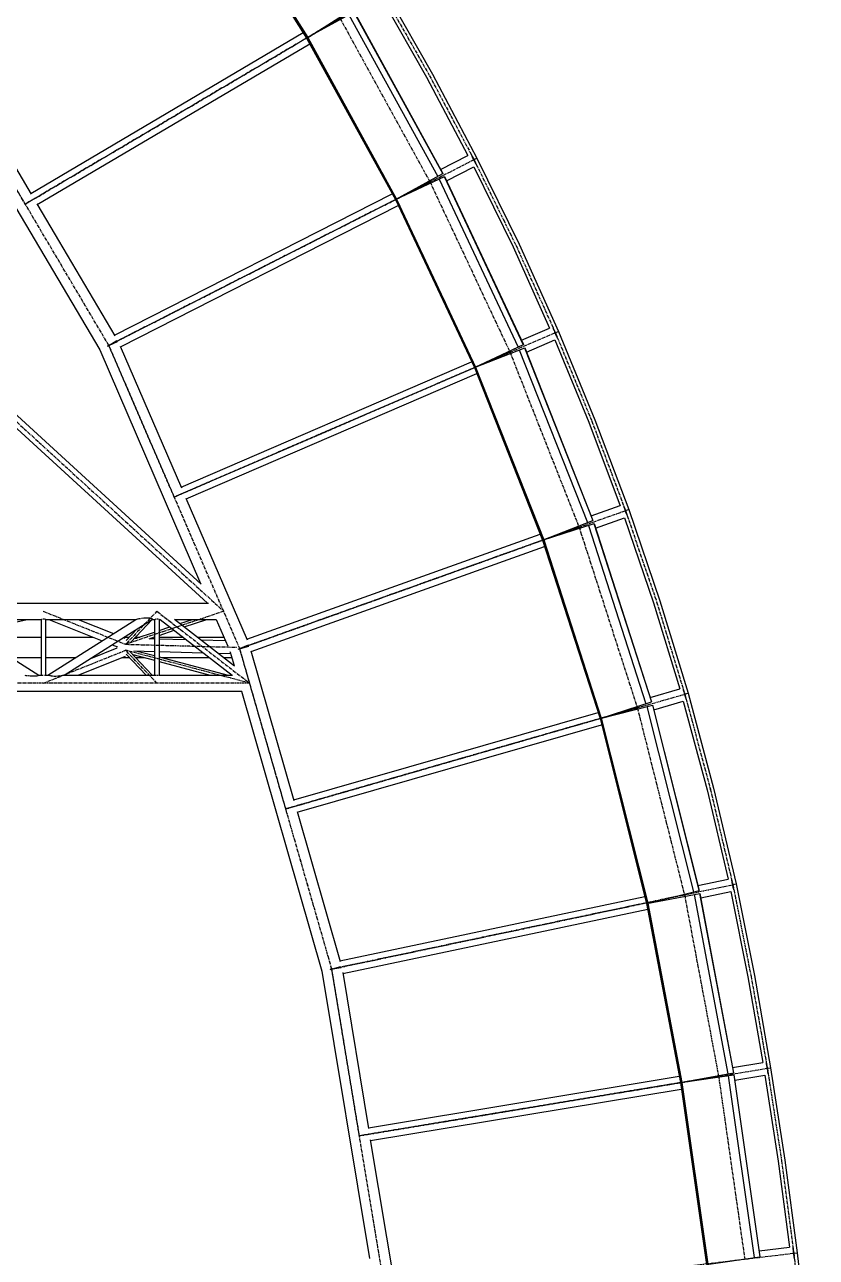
# Model space of a CAD drawing. Header units: millimetres. Extents: x 5143 to 30813, y 232 to 21408.
# Drawn here: x 28000 to 29981, y 14213 to 17299 of the extents above; entities that cross this region are included whole.
import ezdxf

# ---------------------------------------------------------------- set-up
doc = ezdxf.new("R2010")
doc.units = ezdxf.units.MM
doc.header["$LTSCALE"] = 0.25
doc.linetypes.add('CENTER', pattern=[50.8, 31.75, -6.35, 6.35, -6.35])
doc.linetypes.add('XKITLINE00', pattern=[0])

msp = doc.modelspace()

# ---------------------------------------------------------------- linework, layer by layer
at = {"color": 8, "linetype": 'XKITLINE00'}
for p, q in [((28458.5, 17655), (28705.6, 17265.3)), ((28458.7, 17655), (28705.7, 17265.4)), ((28461.3, 17656.9), (28708.5, 17267)), ((28902.8, 17381.7), (29020.6, 17175)), ((28896.3, 17359.2), (29005.9, 17166.9)), ((28705.7, 17265.4), (28824.3, 17330.6)), ((28705.8, 17265.2), (28820.1, 17337.7)), ((28811.3, 17323.4), (29033.5, 16918.8)), ((28823.9, 17330.3), (29046.1, 16925.7)), ((28824.3, 17330.6), (29046.5, 16925.9)), ((28015.6, 16876.3), (28697, 17278.9)), ((28015.6, 16876.3), (28697, 17278.9)), ((28032, 16848.5), (28713.4, 17251.1)), ((28032, 16848.5), (28713.4, 17251.1)), ((28705.6, 17265.3), (28927.7, 16860.8)), ((28705.8, 17265.2), (28927.8, 16861)), ((28708.5, 17267), (28930.7, 16862.3)), ((27772, 17188.8), (28188.1, 16484.4)), ((27823.7, 17201.1), (28016.6, 16874.7)), ((29005.9, 17166.9), (29109.3, 16971.2)), ((29020.6, 17175), (29131.8, 16964.6)), ((29040.8, 16936.4), (29109.3, 16971.3)), ((29117.6, 16972.8), (29117.7, 16972.5)), ((29117.7, 16972.5), (29118.5, 16970.7)), ((29117.9, 16972.3), (29118, 16972.1)), ((29118, 16972.1), (29118.7, 16970.3)), ((29055.4, 16907.6), (29123.9, 16942.5)), ((29118.5, 16970.7), (29119.5, 16968.4)), ((29118.7, 16970.3), (29119.7, 16968.2)), ((29119.5, 16968.4), (29120.7, 16965.9)), ((29119.7, 16968.2), (29120.8, 16965.7)), ((29120.7, 16965.9), (29122, 16963.2)), ((29120.8, 16965.7), (29122.1, 16963.1)), ((29122, 16963.2), (29123.4, 16960.4)), ((29122.1, 16963.1), (29123.5, 16960.4)), ((29123.4, 16960.4), (29124.9, 16957.6)), ((29123.5, 16960.4), (29131.8, 16964.6)), ((29123.5, 16960.4), (29131.8, 16964.6)), ((29123.5, 16960.4), (29124.9, 16957.7)), ((29123.9, 16942.5), (29221.9, 16742.3)), ((29124.9, 16957.7), (29126.2, 16955.1)), ((29124.9, 16957.6), (29126.3, 16954.9)), ((29126.2, 16955.1), (29127.5, 16952.7)), ((29126.3, 16954.9), (29127.7, 16952.4)), ((29127.5, 16952.7), (29128.7, 16950.7)), ((29127.7, 16952.4), (29128.9, 16950.3)), ((29128.7, 16950.7), (29129.7, 16949)), ((29128.9, 16950.3), (29129.9, 16948.6)), ((29129.7, 16949), (29129.8, 16948.9)), ((29129.9, 16948.6), (29130.1, 16948.3)), ((29131.8, 16964.6), (29237.1, 16749.4)), ((28927.8, 16861), (29050.3, 16918.5)), ((28927.9, 16860.8), (29046.5, 16925.9)), ((29036.9, 16912.2), (29234.4, 16491.4)), ((29049.9, 16918.3), (29247.5, 16497.6)), ((29050.3, 16918.5), (29247.9, 16497.8)), ((28031, 16850.2), (28226.2, 16519.8)), ((28225.3, 16521.4), (28920, 16874.9)), ((28225.3, 16521.4), (28920, 16874.9)), ((28927.7, 16860.8), (29125.2, 16440.3)), ((28927.9, 16860.8), (29125.3, 16440.4)), ((28930.7, 16862.3), (29128.3, 16441.6)), ((28239.9, 16492.7), (28934.6, 16846.2)), ((28239.9, 16492.6), (28934.6, 16846.2)), ((27461.1, 16796.1), (28441.8, 15898.5)), ((27448.8, 16774.3), (28458.1, 15850.6)), ((29221.9, 16742.3), (29313.4, 16539)), ((29237.1, 16749.4), (29335.5, 16531)), ((29242.8, 16508.6), (29313.4, 16539.1)), ((29321.8, 16540.1), (29321.9, 16539.8)), ((29321.9, 16539.8), (29322.6, 16537.9)), ((29322.1, 16539.5), (29322.1, 16539.4)), ((29322.1, 16539.4), (29322.8, 16537.5)), ((29255.6, 16478.9), (29326.2, 16509.4)), ((29322.6, 16537.9), (29323.4, 16535.6)), ((29322.8, 16537.5), (29323.6, 16535.3)), ((29323.4, 16535.6), (29324.5, 16533)), ((29323.6, 16535.3), (29324.6, 16532.8)), ((29324.5, 16533), (29325.6, 16530.2)), ((29324.6, 16532.8), (29325.7, 16530.1)), ((29325.6, 16530.2), (29326.8, 16527.3)), ((29325.7, 16530.1), (29326.9, 16527.3)), ((29326.2, 16509.5), (29411.3, 16303.4)), ((29326.8, 16527.3), (29328.1, 16524.4)), ((29326.9, 16527.3), (29335.5, 16531)), ((29326.9, 16527.3), (29335.5, 16531)), ((29326.9, 16527.3), (29328.1, 16524.5)), ((29328.1, 16524.5), (29329.3, 16521.8)), ((29328.1, 16524.4), (29329.4, 16521.6)), ((29329.3, 16521.8), (29330.4, 16519.4)), ((29329.4, 16521.6), (29330.5, 16519.1)), ((29330.4, 16519.4), (29331.5, 16517.3)), ((29330.5, 16519.1), (29331.6, 16516.9)), ((29331.5, 16517.3), (29332.4, 16515.5)), ((29331.6, 16516.9), (29332.6, 16515.1)), ((29332.4, 16515.5), (29332.5, 16515.4)), ((29332.6, 16515.1), (29332.7, 16514.8)), ((29335.5, 16531), (29426.9, 16309.6)), ((28188.1, 16484.4), (28440.4, 15899.8)), ((28207.2, 16494.4), (28210.8, 16496)), ((28207.4, 16493.9), (28210.8, 16496)), ((28210.8, 16496), (28231, 16507.9)), ((28210.8, 16496), (28232.4, 16505.3)), ((28214.8, 16498.3), (28215.1, 16497.8)), ((28215, 16498.4), (28215.2, 16497.9)), ((28239.2, 16494.3), (28392.3, 16139.5)), ((29125.3, 16440.4), (29251.2, 16490.1)), ((29125.4, 16440.2), (29247.9, 16497.8)), ((29237.4, 16484.6), (29407.9, 16052.3)), ((29250.8, 16489.9), (29421.3, 16057.6)), ((29251.2, 16490.1), (29421.7, 16057.7)), ((28391.5, 16141.3), (29118.3, 16454.9)), ((28391.6, 16141.2), (29118.4, 16454.9)), ((28404.3, 16111.6), (29131.1, 16425.3)), ((28404.3, 16111.6), (29131.1, 16425.2)), ((29125.2, 16440.3), (29295.7, 16008.1)), ((29125.4, 16440.2), (29295.8, 16008.3)), ((29128.3, 16441.6), (29298.9, 16009.3)), ((29411.3, 16303.4), (29489.8, 16094.7)), ((29426.9, 16309.6), (29511.3, 16085.3)), ((28403.6, 16113.3), (28556.7, 15758.6)), ((29417.4, 16068.9), (29489.7, 16094.8)), ((29498.2, 16095.3), (29498.3, 16095)), ((29498.3, 16095), (29498.8, 16093)), ((29498.4, 16094.7), (29498.5, 16094.5)), ((29498.5, 16094.5), (29499, 16092.7)), ((29498.8, 16093), (29499.5, 16090.7)), ((29499, 16092.7), (29499.7, 16090.4)), ((29499.5, 16090.7), (29500.4, 16088)), ((29499.7, 16090.4), (29500.5, 16087.8)), ((29500.4, 16088), (29501.3, 16085.1)), ((29500.5, 16087.8), (29501.4, 16085.1)), ((29501.3, 16085.1), (29502.4, 16082.2)), ((29501.4, 16085.1), (29502.4, 16082.2)), ((29502.4, 16082.2), (29511.3, 16085.3)), ((29502.4, 16082.2), (29511.3, 16085.3)), ((29502.4, 16082.2), (29503.5, 16079.2)), ((29502.4, 16082.2), (29503.5, 16079.3)), ((29503.5, 16079.3), (29504.5, 16076.6)), ((29503.5, 16079.2), (29504.5, 16076.4)), ((29504.5, 16076.6), (29505.5, 16074.1)), ((29504.5, 16076.4), (29505.6, 16073.8)), ((29511.3, 16085.3), (29589.2, 15856.5)), ((29295.8, 16008.1), (29421.7, 16057.7)), ((29295.8, 16008.3), (29424.6, 16049.8)), ((29410.4, 16045.3), (29554.4, 15599)), ((29424.1, 16049.7), (29568.1, 15603.4)), ((29424.6, 16049.8), (29568.6, 15603.6)), ((29428.3, 16038.4), (29500.6, 16064.4)), ((29500.6, 16064.4), (29573.2, 15851.3)), ((29505.5, 16074.1), (29506.4, 16071.9)), ((29505.6, 16073.8), (29506.5, 16071.5)), ((29506.4, 16071.9), (29507.2, 16070.1)), ((29506.5, 16071.5), (29507.3, 16069.7)), ((29507.2, 16070.1), (29507.3, 16070)), ((29507.3, 16069.7), (29507.5, 16069.4)), ((28556, 15760.2), (29289.8, 16023.1)), ((28556, 15760.2), (29289.8, 16023.1)), ((28566.8, 15729.9), (29300.6, 15992.8)), ((28566.8, 15729.8), (29300.6, 15992.7)), ((29295.7, 16008.1), (29439.6, 15562.1)), ((29295.8, 16008.1), (29439.7, 15562.2)), ((29298.9, 16009.3), (29442.8, 15563)), ((27695.3, 15850.6), (28460.3, 15850.6)), ((29573.2, 15851.3), (29638.9, 15636)), ((29589.2, 15856.5), (29659.7, 15625.2)), ((27814.8, 15810.3), (28035.4, 15670.6)), ((27815.3, 15810), (28041.3, 15810)), ((27865.6, 15778.1), (28006.8, 15810)), ((28041.3, 15810), (28041.5, 15810)), ((28041.3, 15810), (28041.3, 15670.6)), ((28041.6, 15810.1), (28041.5, 15810)), ((28041.6, 15810.1), (28042, 15810.3)), ((28042.3, 15810.4), (28042.4, 15810.4)), ((28042.4, 15810.4), (28043.5, 15810.7)), ((28043.5, 15810.7), (28043.7, 15810.7)), ((28043.7, 15810.7), (28045.2, 15811.1)), ((28046.7, 15811.3), (28047, 15811.4)), ((28047, 15811.4), (28048.8, 15811.4)), ((28048.8, 15811.4), (28049.7, 15811.3)), ((28050.9, 15811.1), (28051.6, 15810.9)), ((28051.6, 15810.9), (28052.1, 15810.7)), ((28052.1, 15810.7), (28052.4, 15810.6)), ((28052.4, 15810.6), (28052.6, 15810.4)), ((28052.7, 15810.3), (28052.7, 15810.3)), ((28052.7, 15810.3), (28052.7, 15670.6)), ((28052.7, 15810), (28278.7, 15810)), ((28058.7, 15670.6), (28278.8, 15810)), ((28061.1, 15810), (28194.4, 15756.6)), ((28099.4, 15670.6), (28320, 15810.3)), ((28134.2, 15810), (28222.7, 15774.5)), ((28319.7, 15810), (28265.9, 15753.2)), ((28278.8, 15810), (28278.9, 15810)), ((28278.9, 15810), (28279.2, 15810.2)), ((28279.2, 15810.2), (28279.4, 15810.3)), ((28279.9, 15810.4), (28281.1, 15810.6)), ((28281.1, 15810.6), (28281.2, 15810.7)), ((28281.2, 15810.7), (28283.1, 15811.1)), ((28284, 15811.3), (28284.4, 15811.4)), ((28284.4, 15811.4), (28287.1, 15811.9)), ((28287.1, 15811.9), (28288.7, 15812.3)), ((28288.7, 15812.3), (28290.5, 15812.6)), ((28292.3, 15812.9), (28293.8, 15813.1)), ((28293.8, 15813.1), (28298.4, 15813.7)), ((28298.4, 15813.7), (28299, 15813.8)), ((28299, 15813.8), (28304.2, 15814.2)), ((28304.2, 15814.2), (28308.8, 15814.3)), ((28308.8, 15814.3), (28312.6, 15813.9)), ((28312.6, 15813.9), (28313.1, 15813.7)), ((28313.1, 15813.7), (28315.7, 15813.2)), ((28315.7, 15813.2), (28316.6, 15812.9)), ((28317.4, 15812.6), (28317.8, 15812.4)), ((28317.8, 15812.4), (28318.3, 15811.9)), ((28318.3, 15811.9), (28319.2, 15811.5)), ((28319.2, 15811.5), (28319.4, 15811.3)), ((28319.5, 15811.1), (28319.8, 15810.7)), ((28319.5, 15810), (28325.5, 15810)), ((28319.8, 15810.7), (28319.9, 15810.4)), ((28319.8, 15810.7), (28319.8, 15810.7)), ((28325.5, 15810), (28325.7, 15810)), ((28325.5, 15810), (28325.5, 15670.6)), ((28325.7, 15810.1), (28326.2, 15810.3)), ((28325.7, 15810.1), (28325.7, 15810)), ((28326.5, 15810.4), (28326.6, 15810.4)), ((28326.6, 15810.4), (28327.7, 15810.6)), ((28327.7, 15810.6), (28327.8, 15810.7)), ((28327.8, 15810.7), (28329.4, 15811.1)), ((28329.4, 15811.1), (28329.5, 15811.1)), ((28331.1, 15811.3), (28331.2, 15811.3)), ((28331.2, 15811.3), (28332.9, 15811.4)), ((28332.9, 15811.4), (28333.5, 15811.3)), ((28335, 15811.1), (28335.8, 15810.9)), ((28335.8, 15810.9), (28336.2, 15810.6)), ((28336.2, 15810.6), (28336.6, 15810.5)), ((28336.6, 15810.5), (28336.7, 15810.4)), ((28336.8, 15810.3), (28336.9, 15810.2)), ((28336.9, 15810.2), (28336.9, 15670.6)), ((28336.9, 15810), (28339.5, 15810)), ((28339.5, 15810), (28519.3, 15670.6)), ((28374.8, 15810.2), (28525.5, 15693.4)), ((28375.1, 15810), (28479.6, 15810)), ((28388.7, 15799.4), (28420.1, 15810)), ((28399.5, 15791.1), (28455.7, 15810)), ((28479.2, 15810), (28508.2, 15742.7)), ((28280.9, 15785.5), (28254.2, 15757.4)), ((28279.5, 15762.7), (28325.5, 15778.2)), ((28336.9, 15782), (28363.9, 15791.1)), ((28336.9, 15770), (28374.7, 15782.7)), ((27885.2, 15765.7), (28041.3, 15765.7)), ((28052.7, 15765.7), (28171.6, 15765.7)), ((28165.7, 15712.5), (28231.9, 15739)), ((28219.4, 15746.5), (28232.9, 15741.1)), ((28247.7, 15764.5), (28250.7, 15763.3)), ((28249.6, 15765.7), (28262.1, 15765.7)), ((28275.4, 15763.3), (28280.7, 15763.1)), ((28277.7, 15765.7), (28288.3, 15765.7)), ((28311.7, 15761.6), (28325.5, 15766.2)), ((28313.7, 15762.2), (28325.5, 15761.9)), ((28323.9, 15765.7), (28325.5, 15765.7)), ((28336.9, 15765.7), (28396.6, 15765.7)), ((28336.9, 15761.6), (28404.3, 15759.8)), ((28432.3, 15765.7), (28498.3, 15765.7)), ((28441.1, 15758.8), (28502, 15757.1)), ((28534.6, 15735.7), (28561, 15743.3)), ((28534.8, 15735.2), (28560, 15746.1)), ((28541.4, 15738.1), (28541.4, 15737.6)), ((28542.1, 15738.4), (28542, 15737.8)), ((28542.7, 15738.6), (28542.9, 15738.1)), ((28542.8, 15738.7), (28543.1, 15738.1)), ((27965.4, 15714.9), (28041.3, 15714.9)), ((28052.7, 15714.9), (28128.6, 15714.9)), ((28134.4, 15670.6), (28252.2, 15717.8)), ((28169.4, 15714.9), (28171.5, 15714.9)), ((28244.9, 15714.9), (28262.1, 15714.9)), ((28254.1, 15723.3), (28304.1, 15670.6)), ((28262.6, 15730.8), (28319.7, 15670.6)), ((28270.8, 15722.1), (28325.5, 15707.6)), ((28273.7, 15731.1), (28325.5, 15729.7)), ((28277.7, 15714.9), (28298.1, 15714.9)), ((28282.1, 15730.9), (28325.5, 15719.4)), ((28336.9, 15729.4), (28447.2, 15726.4)), ((28336.9, 15716.3), (28509, 15670.6)), ((28342.4, 15714.9), (28462.1, 15714.9)), ((28484.1, 15725.4), (28515.5, 15724.6)), ((28497.8, 15714.9), (28518.3, 15714.9)), ((28513.7, 15729.8), (28514.4, 15728.2)), ((28514.4, 15728.2), (28524.2, 15694.4)), ((28566.3, 15731.5), (28674, 15356.5)), ((28336.9, 15704.6), (28464.7, 15670.6)), ((28000.8, 15670.2), (28003.3, 15670)), ((28003.3, 15670), (28004.8, 15669.8)), ((28004.8, 15669.8), (28007.7, 15669.4)), ((28009.4, 15669.2), (28009.8, 15669.2)), ((28009.8, 15669.2), (28014.4, 15668.8)), ((28014.4, 15668.8), (28014.9, 15668.8)), ((28014.9, 15668.8), (28020, 15668.4)), ((28020, 15668.4), (28024.6, 15668.4)), ((28024.6, 15668.4), (28028.3, 15668.7)), ((28028.3, 15668.7), (28028.9, 15668.8)), ((28028.9, 15668.8), (28031.3, 15669.1)), ((28031.3, 15669.1), (28031.7, 15669.2)), ((28032.5, 15669.4), (28033.4, 15669.7)), ((28033.4, 15669.7), (28033.9, 15670)), ((28033.9, 15670), (28034.7, 15670.2)), ((28034.7, 15670.2), (28034.8, 15670.2)), ((28034.9, 15670.3), (28035.3, 15670.5)), ((28035.2, 15670.6), (28035.3, 15670.6)), ((28035.3, 15670.6), (28042.3, 15670.6)), ((28042.4, 15670.5), (28043.5, 15670.6)), ((28043.5, 15670.6), (28043.7, 15670.5)), ((28043.7, 15670.5), (28045.2, 15670.3)), ((28045.2, 15670.3), (28045.8, 15670.3)), ((28048.6, 15670.2), (28048.8, 15670.2)), ((28048.8, 15670.2), (28048.8, 15670.2)), ((28050.6, 15670.3), (28051.6, 15670.4)), ((28051.6, 15670.4), (28052.1, 15670.6)), ((28052.1, 15670.6), (28052.4, 15670.6)), ((28052.1, 15670.6), (28052.1, 15670.5)), ((28052.4, 15670.6), (28052.6, 15670.5)), ((28052.6, 15670.6), (28059.2, 15670.6)), ((28059.3, 15670.5), (28059.9, 15670.5)), ((28059.9, 15670.5), (28060, 15670.5)), ((28060, 15670.5), (28061, 15670.3)), ((28061.4, 15670.2), (28061.4, 15670.2)), ((28061.4, 15670.2), (28063.1, 15669.9)), ((28063.1, 15669.9), (28063.7, 15669.7)), ((28063.7, 15669.7), (28064.9, 15669.4)), ((28065.9, 15669.2), (28066.4, 15669.1)), ((28066.4, 15669.1), (28069.7, 15668.7)), ((28069.7, 15668.7), (28069.9, 15668.7)), ((28069.9, 15668.7), (28073.8, 15668.3)), ((28073.8, 15668.3), (28078.3, 15668.3)), ((28078.3, 15668.3), (28083.3, 15668.6)), ((28083.3, 15668.6), (28084.4, 15668.7)), ((28084.4, 15668.7), (28088, 15669)), ((28088, 15669), (28089.5, 15669.2)), ((28091.2, 15669.4), (28092.4, 15669.6)), ((28092.4, 15669.6), (28094.3, 15669.9)), ((28094.3, 15669.9), (28096, 15670.1)), ((28096, 15670.1), (28096.5, 15670.2)), ((28097.2, 15670.3), (28098.4, 15670.5)), ((28098.4, 15670.5), (28098.6, 15670.5)), ((28098.6, 15670.5), (28099.2, 15670.5)), ((28099.3, 15670.6), (28326.4, 15670.6)), ((28326.5, 15670.5), (28326.6, 15670.5)), ((28326.6, 15670.5), (28327.7, 15670.5)), ((28327.7, 15670.5), (28327.8, 15670.5)), ((28327.8, 15670.5), (28329.4, 15670.3)), ((28329.4, 15670.3), (28329.7, 15670.3)), ((28331.2, 15670.2), (28332.9, 15670.2)), ((28332.9, 15670.2), (28333.4, 15670.2)), ((28334.9, 15670.3), (28335.8, 15670.4)), ((28335.8, 15670.4), (28336.3, 15670.5)), ((28336.3, 15670.5), (28336.6, 15670.5)), ((28336.6, 15670.5), (28336.7, 15670.5)), ((28336.8, 15670.6), (28520.6, 15670.6)), ((27695.3, 15630), (28543.2, 15630)), ((28542.6, 15630), (28743.8, 14929.1)), ((29564.9, 15614.8), (29638.8, 15636)), ((29647.3, 15636), (29647.4, 15635.6)), ((29647.4, 15635.6), (29647.8, 15633.7)), ((29647.5, 15635.4), (29647.5, 15635.2)), ((29647.5, 15635.2), (29647.9, 15633.3)), ((29647.8, 15633.7), (29648.4, 15631.3)), ((29647.9, 15633.3), (29648.5, 15631)), ((29648.4, 15631.3), (29649, 15628.6)), ((29648.5, 15631), (29649.1, 15628.4)), ((29649, 15628.6), (29649.8, 15625.6)), ((29649.1, 15628.4), (29649.9, 15625.6)), ((29649.8, 15625.6), (29650.7, 15622.6)), ((29649.9, 15625.6), (29650.7, 15622.6)), ((29650.7, 15622.6), (29659.7, 15625.2)), ((29650.7, 15622.6), (29659.7, 15625.2)), ((29650.7, 15622.6), (29651.6, 15619.6)), ((29650.7, 15622.6), (29651.6, 15619.7)), ((29651.6, 15619.7), (29652.4, 15616.9)), ((29651.6, 15619.6), (29652.5, 15616.7)), ((29652.4, 15616.9), (29653.3, 15614.3)), ((29652.5, 15616.7), (29653.3, 15614)), ((29653.3, 15614.3), (29654, 15612.1)), ((29653.3, 15614), (29654.1, 15611.7)), ((29659.7, 15625.2), (29723.7, 15387.5)), ((29439.7, 15562.2), (29570.9, 15595.2)), ((29439.8, 15562), (29568.6, 15603.6)), ((29556.5, 15591.6), (29673.2, 15128.1)), ((29570.5, 15595.1), (29687.1, 15131.6)), ((29570.9, 15595.2), (29687.6, 15131.7)), ((29573.8, 15583.7), (29647.8, 15605)), ((29647.7, 15605), (29707.4, 15383.4)), ((29654, 15612.1), (29654.7, 15610.3)), ((29654.1, 15611.7), (29654.8, 15609.8)), ((29654.7, 15610.3), (29654.8, 15610.1)), ((29654.8, 15609.8), (29654.9, 15609.5)), ((28673.5, 15358.3), (29434.7, 15577.3)), ((28673.5, 15358.2), (29434.7, 15577.2)), ((29439.6, 15562.1), (29556.2, 15098.8)), ((29439.7, 15562), (29556.3, 15098.9)), ((29442.8, 15563), (29559.5, 15099.5)), ((28682.4, 15327.3), (29443.6, 15546.3)), ((28682.4, 15327.2), (29443.6, 15546.2)), ((29707.4, 15383.4), (29759.7, 15160)), ((29723.7, 15387.5), (29779.8, 15147.9)), ((28681.9, 15329.1), (28789.6, 14953.8)), ((29684.5, 15144.2), (29759.7, 15160.1)), ((29768.3, 15159.4), (29768.3, 15159.1)), ((29768.3, 15159.1), (29768.6, 15157.1)), ((29768.4, 15158.8), (29768.4, 15158.7)), ((29768.4, 15158.7), (29768.7, 15156.7)), ((29768.6, 15157.1), (29769, 15154.7)), ((29768.7, 15156.7), (29769, 15154.4)), ((29769, 15154.7), (29769.4, 15151.9)), ((29769, 15154.4), (29769.5, 15151.7)), ((29769.4, 15151.9), (29770, 15149)), ((29769.5, 15151.7), (29770.1, 15148.9)), ((29556.3, 15098.7), (29687.6, 15131.7)), ((29556.3, 15098.9), (29689.3, 15123.9)), ((29674.7, 15121.2), (29759.1, 14672.7)), ((29688.8, 15123.8), (29773.2, 14675.3)), ((29689.3, 15123.9), (29773.7, 14675.4)), ((29691.4, 15112.7), (29766.6, 15128.5)), ((29766.6, 15128.6), (29809.1, 14915.2)), ((29770, 15149), (29770.6, 15145.9)), ((29770.1, 15148.9), (29770.7, 15145.9)), ((29770.6, 15145.9), (29771.3, 15142.8)), ((29770.7, 15145.9), (29771.6, 15146.1)), ((29770.7, 15145.9), (29771.6, 15146.1)), ((29770.7, 15145.9), (29771.3, 15142.9)), ((29771.3, 15142.9), (29772, 15140.1)), ((29771.3, 15142.8), (29772, 15139.9)), ((29771.6, 15146.1), (29779.8, 15147.9)), ((29771.6, 15146.1), (29779.9, 15147.8)), ((29772, 15140.1), (29772.6, 15137.4)), ((29772, 15139.9), (29772.7, 15137.1)), ((29772.6, 15146.3), (29772.6, 15146.3)), ((29772.6, 15146.3), (29772.6, 15146.3)), ((29772.6, 15137.4), (29773.2, 15135.2)), ((29772.7, 15137.1), (29773.3, 15134.8)), ((29773.2, 15135.2), (29773.8, 15133.3)), ((29773.3, 15134.8), (29773.9, 15132.8)), ((29773.8, 15133.3), (29773.8, 15133.1)), ((29773.9, 15132.8), (29774, 15132.5)), ((29779.9, 15147.8), (29825.6, 14918.3)), ((28789.1, 14955.5), (29551.8, 15116.3)), ((28789.1, 14955.5), (29551.8, 15116.2)), ((29556.2, 15098.8), (29640.5, 14650.4)), ((29556.3, 15098.7), (29640.6, 14650.5)), ((29559.5, 15099.5), (29643.8, 14651)), ((28796.2, 14924), (29558.8, 15084.8)), ((28796.2, 14924), (29558.8, 15084.7)), ((28764.7, 14934.1), (28791.8, 14938.5)), ((28764.8, 14933.6), (28791.3, 14941.2)), ((28773.1, 14936), (28773.3, 14935.5)), ((28773.3, 14936), (28773.4, 14935.5)), ((28743.8, 14929.1), (28862.7, 14210.6)), ((28795.9, 14925.9), (28860.4, 14535.7)), ((29809.1, 14915.2), (29847, 14700.9)), ((29825.6, 14918.3), (29866.4, 14687.8)), ((29771.2, 14688.4), (29847, 14701)), ((29855.3, 14699.9), (29855.3, 14699.6)), ((29855.3, 14699.6), (29855.5, 14697.6)), ((29855.4, 14699.3), (29855.4, 14699.1)), ((29855.4, 14699.1), (29855.6, 14697.2)), ((29855.5, 14697.6), (29855.8, 14695.1)), ((29855.6, 14697.2), (29855.9, 14694.8)), ((29855.8, 14695.1), (29856.2, 14692.4)), ((29855.9, 14694.8), (29856.2, 14692.2)), ((29856.2, 14692.4), (29856.6, 14689.4)), ((29856.2, 14692.2), (29856.6, 14689.3)), ((29856.6, 14689.4), (29857.1, 14686.3)), ((29856.6, 14689.3), (29857.1, 14686.3)), ((29857.1, 14686.3), (29866.4, 14687.8)), ((29857.1, 14686.3), (29866.4, 14687.8)), ((29866.4, 14687.8), (29902, 14456.6)), ((28860.1, 14537.6), (29637.5, 14666.3)), ((28860.1, 14537.6), (29637.5, 14666.3)), ((29640.6, 14650.5), (29774.6, 14669.7)), ((29640.7, 14650.4), (29773.7, 14675.4)), ((29759.9, 14667.6), (29824.9, 14212.7)), ((29774.1, 14669.6), (29839.2, 14214.7)), ((29774.6, 14669.7), (29839.6, 14214.8)), ((29776.5, 14656.5), (29852.2, 14669.1)), ((29852.2, 14669.1), (29885.4, 14454.2)), ((29857.1, 14686.3), (29857.6, 14683.2)), ((29857.1, 14686.3), (29857.6, 14683.3)), ((29857.6, 14683.3), (29858.2, 14680.4)), ((29857.6, 14683.2), (29858.2, 14680.2)), ((29858.2, 14680.4), (29858.7, 14677.7)), ((29858.2, 14680.2), (29858.7, 14677.4)), ((29858.7, 14677.7), (29859.2, 14675.4)), ((29858.7, 14677.4), (29859.2, 14675)), ((29859.2, 14675.4), (29859.7, 14673.5)), ((29859.2, 14675), (29859.7, 14673.1)), ((29859.7, 14673.5), (29859.7, 14673.4)), ((29859.7, 14673.1), (29859.8, 14672.8)), ((28865.4, 14505.7), (29642.8, 14634.4)), ((28865.4, 14505.7), (29642.8, 14634.4)), ((29640.5, 14650.5), (29640.6, 14650.5)), ((29640.5, 14650.5), (29705.5, 14195.6)), ((29640.5, 14650.4), (29640.7, 14650.4)), ((29640.6, 14650.5), (29640.6, 14650.5)), ((29640.6, 14650.5), (29640.7, 14650.4)), ((29640.7, 14650.4), (29705.6, 14195.7)), ((29643.8, 14651), (29708.9, 14196.1)), ((28865, 14507.6), (28929.6, 14117.4)), ((29885.4, 14454.2), (29913.8, 14238.5)), ((29902, 14456.6), (29932.6, 14224.6)), ((29837.5, 14229.4), (29913.8, 14238.6)), ((29922.1, 14237.2), (29922.1, 14236.9)), ((29922.1, 14236.9), (29922.1, 14234.8)), ((29922.1, 14236.6), (29922.1, 14236.4)), ((29922.1, 14236.4), (29922.2, 14234.5)), ((29922.1, 14234.8), (29922.3, 14232.4)), ((29922.2, 14234.5), (29922.4, 14232.1)), ((29922.3, 14232.4), (29922.6, 14229.6)), ((29922.4, 14232.1), (29922.6, 14229.4)), ((29922.6, 14229.6), (29922.9, 14226.6)), ((29922.6, 14229.4), (29922.9, 14226.5)), ((29922.9, 14226.6), (29923.2, 14223.5)), ((29922.9, 14226.5), (29923.3, 14223.5)), ((29705.6, 14195.6), (29839.6, 14214.8)), ((29923.2, 14223.5), (29923.6, 14220.3)), ((29923.3, 14223.5), (29924.2, 14223.6)), ((29923.3, 14223.5), (29924.2, 14223.6)), ((29923.3, 14223.5), (29923.6, 14220.5)), ((29923.6, 14220.5), (29924, 14217.6)), ((29923.6, 14220.3), (29924, 14217.3)), ((29924, 14217.6), (29924.5, 14214.9)), ((29924, 14217.3), (29924.5, 14214.6)), ((29924.2, 14223.6), (29932.6, 14224.6)), ((29924.2, 14223.6), (29932.6, 14224.5)), ((29924.5, 14214.9), (29924.9, 14212.6)), ((29924.5, 14214.6), (29924.9, 14212.2)), ((29925.2, 14223.7), (29925.2, 14223.7)), ((29925.2, 14223.7), (29925.2, 14223.7)), ((29932.6, 14224.5), (29980.6, 13797.6))]:
    msp.add_line(p, q, dxfattribs=at)
at = {"color": 8, "linetype": 'CENTER'}
for p, q in [((28708.5, 17267), (28461.3, 17656.9)), ((28001.9, 16849.5), (28895.5, 17377.5)), ((28895.5, 17377.5), (29013.2, 17170.9)), ((28789.2, 17314.6), (28001.9, 16849.5)), ((28789.2, 17314.6), (29014.3, 16904.8)), ((26903.1, 17290.3), (28498.3, 15830.3)), ((28930.7, 16862.3), (28708.5, 17267)), ((28210.8, 16496), (27793, 17203.1)), ((28210.8, 16496), (27793, 17203.1)), ((28001.9, 16849.5), (27793, 17203.1)), ((29013.2, 17170.9), (29124.3, 16960.8)), ((28210.8, 16496), (29124.3, 16960.8)), ((29124.3, 16960.8), (29229.5, 16745.9)), ((29014.3, 16904.8), (28210.8, 16496)), ((29014.3, 16904.8), (29214.4, 16478.7)), ((28210.8, 16496), (28001.9, 16849.5)), ((29128.3, 16441.6), (28930.7, 16862.3)), ((29229.5, 16745.9), (29327.8, 16527.7)), ((28374.6, 16116.4), (29327.8, 16527.7)), ((29327.8, 16527.7), (29419.1, 16306.5)), ((28538.4, 15736.8), (28210.8, 16496)), ((28538.4, 15736.8), (28210.8, 16496)), ((28374.6, 16116.4), (28210.8, 16496)), ((29214.4, 16478.7), (28374.6, 16116.4)), ((29214.4, 16478.7), (29387.1, 16040.9)), ((29298.9, 16009.3), (29128.3, 16441.6)), ((29419.1, 16306.5), (29503.3, 16082.5)), ((28538.4, 15736.8), (28374.6, 16116.4)), ((28538.4, 15736.8), (29503.3, 16082.5)), ((29503.3, 16082.5), (29581.2, 15853.9)), ((29387.1, 16040.9), (28538.4, 15736.8)), ((29387.1, 16040.9), (29532.9, 15588.7)), ((29442.8, 15563), (29298.9, 16009.3)), ((28047, 15830.3), (28252.9, 15747.8)), ((28498.3, 15830.3), (28252.9, 15747.8)), ((28331.2, 15830.3), (28252.9, 15747.8)), ((28331.2, 15830.3), (28563.2, 15650.3)), ((29581.2, 15853.9), (29651.6, 15622.9)), ((28252.9, 15747.8), (28530.8, 15740.3)), ((28768.7, 14934.7), (28538.4, 15736.8)), ((28768.7, 14934.7), (28538.4, 15736.8)), ((28653.5, 15335.7), (28538.4, 15736.8)), ((28047, 15650.3), (28252.9, 15732.8)), ((28563.2, 15650.3), (28252.9, 15732.8)), ((28331.2, 15650.3), (28252.9, 15732.8)), ((28563.2, 15650.3), (27695.3, 15650.3)), ((28653.5, 15335.7), (29651.6, 15622.9)), ((29651.6, 15622.9), (29715.5, 15385.5)), ((29532.9, 15588.7), (28653.5, 15335.7)), ((29532.9, 15588.7), (29650.8, 15120.6)), ((29559.5, 15099.5), (29442.8, 15563)), ((29715.5, 15385.5), (29771.6, 15146.1)), ((28768.7, 14934.7), (28653.5, 15335.7)), ((28768.7, 14934.7), (29771.6, 15146.1)), ((29650.8, 15120.6), (28768.7, 14934.7)), ((29650.8, 15120.6), (29736.2, 14666.2)), ((29771.6, 15146.1), (29817.4, 14916.7)), ((29643.8, 14651), (29559.5, 15099.5)), ((28906.7, 14100.3), (28768.7, 14934.7)), ((28906.7, 14100.3), (28768.7, 14934.7)), ((28837.7, 14517.5), (28768.7, 14934.7)), ((29817.4, 14916.7), (29858.1, 14686.4)), ((29736.2, 14666.2), (28837.6, 14517.5)), ((28837.7, 14517.5), (29858.1, 14686.4)), ((29736.2, 14666.2), (29801.6, 14208.7)), ((29858.1, 14686.4), (29893.7, 14455.4)), ((29708.9, 14196.1), (29643.8, 14651)), ((28906.7, 14100.3), (28837.7, 14517.5)), ((29893.7, 14455.4), (29924.2, 14223.6)), ((28906.7, 14100.3), (29924.2, 14223.6)), ((29924.2, 14223.6), (29972.3, 13796.7))]:
    msp.add_line(p, q, dxfattribs=at)
at = {"color": 8, "linetype": 'XKITLINE00'}
for centre in [(28708.5, 17267), (28708.5, 17267), (29013.2, 17170.9), (29013.2, 17170.9), (29124.3, 16960.8), (29124.3, 16960.8), (29124.3, 16960.8), (29014.3, 16904.8), (29014.3, 16904.8), (29014.3, 16904.8), (28001.9, 16849.5), (28001.9, 16849.5), (28001.9, 16849.5), (28001.9, 16849.5), (28001.9, 16849.5), (28930.7, 16862.3), (28930.7, 16862.3), (29229.5, 16745.9), (29229.5, 16745.9), (29327.8, 16527.7), (29327.8, 16527.7), (29327.8, 16527.7), (28210.8, 16496), (28210.8, 16496), (28210.8, 16496), (28210.8, 16496), (28210.8, 16496), (28210.8, 16496), (28210.8, 16496), (28210.8, 16496), (28210.8, 16496), (29214.4, 16478.7), (29214.4, 16478.7), (29214.4, 16478.7), (29128.3, 16441.6), (29128.3, 16441.6), (29419.1, 16306.5), (29419.1, 16306.5), (28374.6, 16116.4), (28374.6, 16116.4), (28374.6, 16116.4), (28374.6, 16116.4), (28374.6, 16116.4), (29503.3, 16082.5), (29503.3, 16082.5), (29503.3, 16082.5), (29387.1, 16040.9), (29387.1, 16040.9), (29387.1, 16040.9), (29298.9, 16009.3), (29298.9, 16009.3), (28047, 15830.3), (28331.2, 15830.3), (28331.2, 15830.3), (28498.3, 15830.3), (28498.3, 15830.3), (29581.2, 15853.9), (29581.2, 15853.9), (28252.9, 15747.8), (28252.9, 15747.8), (28252.9, 15747.8), (28252.9, 15747.8), (28530.8, 15740.3), (28538.4, 15736.8), (28538.4, 15736.8), (28538.4, 15736.8), (28538.4, 15736.8), (28538.4, 15736.8), (28538.4, 15736.8), (28538.4, 15736.8), (28538.4, 15736.8), (28538.4, 15736.8), (28252.9, 15732.8), (28252.9, 15732.8), (28252.9, 15732.8), (28047, 15650.3), (28331.2, 15650.3), (28563.2, 15650.3), (28563.2, 15650.3), (28563.2, 15650.3), (29651.6, 15622.9), (29651.6, 15622.9), (29651.6, 15622.9), (29532.9, 15588.7), (29532.9, 15588.7), (29532.9, 15588.7), (29442.8, 15563), (29442.8, 15563), (29715.5, 15385.5), (29715.5, 15385.5), (28653.5, 15335.7), (28653.5, 15335.7), (28653.5, 15335.7), (28653.5, 15335.7), (28653.5, 15335.7), (29650.8, 15120.6), (29650.8, 15120.6), (29650.8, 15120.6), (29771.6, 15146.1), (29771.6, 15146.1), (29771.6, 15146.1), (29559.5, 15099.5), (29559.5, 15099.5), (28768.7, 14934.7), (28768.7, 14934.7), (28768.7, 14934.7), (28768.7, 14934.7), (28768.7, 14934.7), (28768.7, 14934.7), (28768.7, 14934.7), (28768.7, 14934.7), (28768.7, 14934.7), (29817.4, 14916.7), (29817.4, 14916.7), (29736.2, 14666.2), (29736.2, 14666.2), (29736.2, 14666.2), (29858.1, 14686.4), (29858.1, 14686.4), (29858.1, 14686.4), (29643.8, 14651), (29643.8, 14651), (28837.6, 14517.5), (28837.7, 14517.5), (28837.7, 14517.5), (28837.7, 14517.5), (28837.7, 14517.5), (29893.7, 14455.4), (29893.7, 14455.4), (29924.2, 14223.6), (29924.2, 14223.6), (29924.2, 14223.6)]:
    msp.add_circle(centre, 0.05, dxfattribs=at)

doc.saveas('drawing.dxf')
